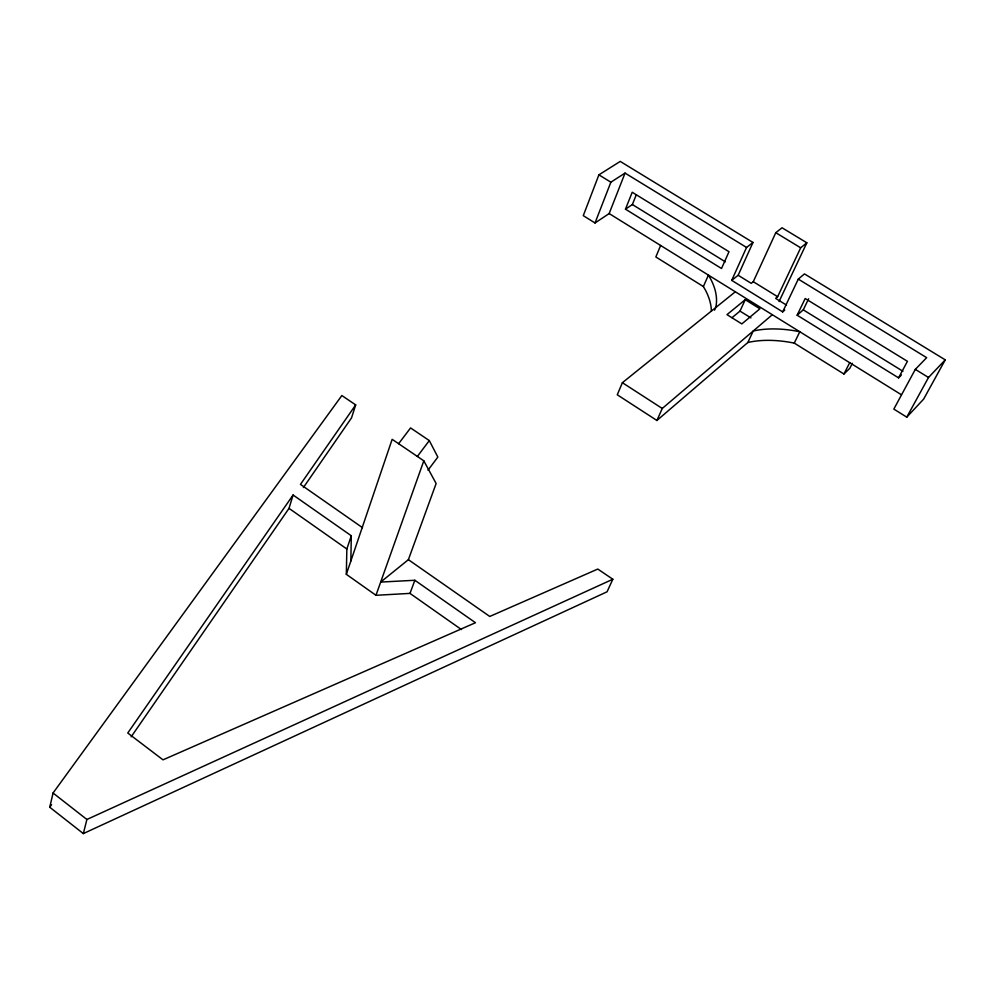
<?xml version="1.0" encoding="UTF-8"?>
<svg xmlns="http://www.w3.org/2000/svg" width="995" height="995" viewBox="0 0 995 995"><rect width="100%" height="100%" fill="white"/><g stroke="black" fill="none" stroke-linecap="round" stroke-linejoin="round"><path stroke-width="1.49" d="M350.849 561.043L351.297 535.77L293.09 495.012L127.77 733.016L163.006 759.844L475.473 622.721L414.853 580.272L380.675 582.075L408.385 559.675L436.133 483.508L423.808 460.822L392.154 439.317L346.335 574.326L375.973 595.296L409.99 593.393L461.431 629.549M346.335 574.326L346.845 549.004L351.297 535.77M408.385 559.675L489.764 616.452L597.796 569.053L612.821 579.239L607.074 591.789L83.331 833.586L49.75 807.231L53.058 793.015L341.857 395.537L355.688 404.903L351.533 417.875L303.388 487.55M83.331 833.586L86.901 819.482L612.821 579.239M131.166 736.822L289.023 508.358L293.09 495.012M375.973 595.296L423.808 460.822M409.99 593.393L414.853 580.272M598.903 174.846L583.281 215.654L595.022 222.967L609.151 213.564L625.047 173.093L746.548 247.444L752.979 242.469L620.221 161.414L598.903 174.846L610.868 182.197L625.047 173.093M595.022 222.967L610.868 182.197M625.469 209.174L632.211 192.259L728.999 251.71L721.524 268.513L625.469 209.174L632.372 204.547L636.315 194.709M660.63 245.479L655.842 256.971L703.378 286.548L705.38 290.018A102.709 55.048 22 0 1 711.375 311.286M735.342 291.784L622.385 382.702L617.261 394.779L656.911 420.475L747.83 342.504L753.215 331.012A107.211 57.934 26.1 0 1 794.607 330.775L799.793 331.745L794.271 343.101L789.097 342.143A106.701 58.207 26.2 0 0 747.83 342.504M703.378 286.548L708.415 275.105L710.43 278.563A103.181 54.775 22 0 1 715.703 307.592L714.559 310.154M656.911 420.475L662.272 408.46L772.331 314.718M784.744 310.104L782.679 311.883L731.723 280.366L746.548 247.444M731.723 280.366L738.153 275.267L752.979 242.469M738.153 275.267L751.25 283.339L753.277 281.709L775.777 232.693L782.045 227.78L806.846 242.792L779.06 301.547M732.009 317.691L739.994 311.099L745.243 299.694L759.906 308.786L741.835 323.91L726.984 314.631L745.243 299.694M786.473 305.079L775.64 298.388L777.63 296.721L800.676 247.805L806.846 242.792M782.679 311.883L798.288 279.11L804.482 273.911L945.25 359.854L923.621 399.132L906.781 417.154L893.833 409.094L915.313 369.369L926.668 357.665L798.288 279.11M797.144 315.204L805.191 298.512L907.428 361.309L898.572 377.851L797.144 315.204L803.276 309.855L808.649 298.761M794.271 343.101L843.934 373.996L849.718 362.702M852.379 363.312L849.805 368.324L843.934 373.996M906.781 417.154L928.509 377.478L945.25 359.854M355.688 404.903L300.465 484.391L362.503 527.661M49.75 807.231L51.566 804.719M427.999 470.2L437.837 457.078L429.305 440.586L410.562 427.925L398.609 443.733M417.34 456.469L429.305 440.586M898.572 377.851L901.408 374.953M775.777 232.693L800.676 247.805M915.313 369.369L928.509 377.478M632.372 204.547L725.392 261.859M803.276 309.855L902.925 371.259M753.277 281.709L777.63 296.721M609.151 213.564L901.383 394.729M739.994 311.099L750.939 317.915M622.385 382.702L662.272 408.46M289.023 508.358L346.845 549.004M53.058 793.015L86.901 819.482"/></g></svg>
